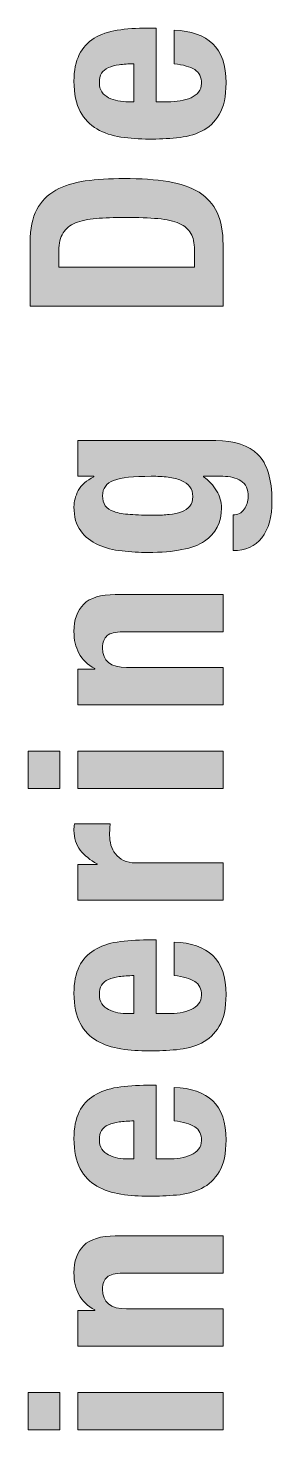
# Model space of a CAD drawing. Header units: inches. Extents: x 0.7 to 10.9, y -10.9 to -0.5.
# Drawn here: x 9.478 to 9.632, y -3.608 to -2.721 of the extents above; entities that cross this region are included whole.
import ezdxf

# ---------------------------------------------------------------- set-up
doc = ezdxf.new("R2010")
doc.units = ezdxf.units.IN
doc.header["$MEASUREMENT"] = 0
doc.layers.add('Layer 1', color=7, linetype='Continuous')

# ---------------------------------------------------------------- blocks, each defined once
blk = doc.blocks.new('block 14')
at = {"layer": 'Layer 1', "true_color": 0xed1f24}
h = blk.add_hatch(color=240, dxfattribs=at)
h.dxf.hatch_style = 2
edge = h.paths.add_edge_path()
edge.add_spline(control_points=[(9.56618, -2.76769), (9.56892, -2.76769), (9.57158, -2.76748), (9.57414, -2.76709), (9.57669, -2.76668), (9.57899, -2.76603), (9.58097, -2.76511), (9.58297, -2.7642), (9.58456, -2.76301), (9.58575, -2.76153), (9.58696, -2.76005), (9.58756, -2.75822), (9.58756, -2.75606), (9.58756, -2.75208), (9.58613, -2.74917), (9.58329, -2.74734), (9.58044, -2.74552), (9.57611, -2.74426), (9.57028, -2.74358), (9.57028, -2.74358), (9.57028, -2.72237), (9.57028, -2.72237), (9.58099, -2.72285), (9.58916, -2.72569), (9.59473, -2.73093), (9.60031, -2.73618), (9.60312, -2.74444), (9.60312, -2.75571), (9.60312, -2.76427), (9.60169, -2.77093), (9.59884, -2.77572), (9.59599, -2.7805), (9.59222, -2.78403), (9.58756, -2.78632), (9.58289, -2.7886), (9.57763, -2.78998), (9.57184, -2.7905), (9.56602, -2.79102), (9.56021, -2.79127), (9.5544, -2.79127), (9.54825, -2.79127), (9.54231, -2.79084), (9.53661, -2.78998), (9.53092, -2.78913), (9.52584, -2.78742), (9.5214, -2.78486), (9.51696, -2.78229), (9.51342, -2.77862), (9.51082, -2.77384), (9.50819, -2.76906), (9.50687, -2.76267), (9.50687, -2.75469), (9.50687, -2.74786), (9.508, -2.74224), (9.51022, -2.73786), (9.51244, -2.73348), (9.51556, -2.73003), (9.51961, -2.72751), (9.52365, -2.72502), (9.52856, -2.72331), (9.53431, -2.72237), (9.54006, -2.72148), (9.54647, -2.72102), (9.55354, -2.72102), (9.55354, -2.72102), (9.55883, -2.72102), (9.55883, -2.72102), (9.55883, -2.72102), (9.55883, -2.76769), (9.55883, -2.76769), (9.55883, -2.76769), (9.56618, -2.76769), (9.56618, -2.76769)], knot_values=[0, 0, 0, 0, 1, 1, 1, 2, 2, 2, 3, 3, 3, 4, 4, 4, 5, 5, 5, 6, 6, 6, 7, 7, 7, 8, 8, 8, 9, 9, 9, 10, 10, 10, 11, 11, 11, 12, 12, 12, 13, 13, 13, 14, 14, 14, 15, 15, 15, 16, 16, 16, 17, 17, 17, 18, 18, 18, 19, 19, 19, 20, 20, 20, 21, 21, 21, 22, 22, 22, 23, 23, 23, 24, 24, 24, 24], degree=3, periodic=1)
edge = h.paths.add_edge_path()
edge.add_spline(control_points=[(9.5355, -2.74426), (9.53283, -2.7446), (9.53057, -2.7452), (9.52867, -2.74607), (9.52679, -2.74692), (9.52538, -2.74811), (9.52439, -2.74965), (9.52343, -2.75119), (9.52294, -2.75316), (9.52294, -2.75555), (9.52294, -2.75795), (9.52348, -2.7599), (9.52457, -2.76145), (9.52566, -2.76298), (9.52708, -2.7642), (9.52883, -2.76511), (9.53061, -2.76603), (9.53257, -2.76668), (9.53474, -2.76709), (9.53691, -2.76748), (9.53908, -2.76769), (9.54123, -2.76769), (9.54123, -2.76769), (9.54482, -2.76769), (9.54482, -2.76769), (9.54482, -2.76769), (9.54482, -2.74358), (9.54482, -2.74358), (9.54129, -2.74369), (9.53819, -2.74392), (9.5355, -2.74426)], knot_values=[0, 0, 0, 0, 1, 1, 1, 2, 2, 2, 3, 3, 3, 4, 4, 4, 5, 5, 5, 6, 6, 6, 7, 7, 7, 8, 8, 8, 9, 9, 9, 10, 10, 10, 10], degree=3, periodic=1)
h = blk.add_hatch(color=240, dxfattribs=at)
h.dxf.hatch_style = 2
edge = h.paths.add_edge_path()
edge.add_spline(control_points=[(9.47919, -2.85657), (9.47919, -2.84802), (9.48057, -2.84113), (9.48338, -2.83588), (9.48616, -2.83063), (9.49015, -2.82657), (9.49534, -2.82366), (9.50052, -2.82076), (9.50677, -2.81879), (9.51406, -2.81776), (9.52134, -2.81673), (9.52951, -2.81622), (9.53851, -2.81622), (9.5492, -2.81622), (9.55852, -2.81688), (9.56644, -2.8182), (9.57435, -2.8195), (9.58089, -2.82175), (9.58601, -2.82494), (9.59115, -2.82812), (9.59496, -2.83241), (9.59746, -2.83777), (9.59998, -2.84313), (9.60123, -2.84989), (9.60123, -2.8581), (9.60123, -2.8581), (9.60123, -2.8969), (9.60123, -2.8969), (9.60123, -2.8969), (9.47919, -2.8969), (9.47919, -2.8969), (9.47919, -2.8969), (9.47919, -2.85657), (9.47919, -2.85657)], knot_values=[0, 0, 0, 0, 1, 1, 1, 2, 2, 2, 3, 3, 3, 4, 4, 4, 5, 5, 5, 6, 6, 6, 7, 7, 7, 8, 8, 8, 9, 9, 9, 10, 10, 10, 11, 11, 11, 11], degree=3, periodic=1)
edge = h.paths.add_edge_path()
edge.add_spline(control_points=[(9.58311, -2.86136), (9.58311, -2.85701), (9.58238, -2.85356), (9.58089, -2.85093), (9.57942, -2.84829), (9.57695, -2.84622), (9.57355, -2.84469), (9.57012, -2.84315), (9.56563, -2.84212), (9.56002, -2.84161), (9.55444, -2.84109), (9.54751, -2.84083), (9.53919, -2.84083), (9.53223, -2.84083), (9.52614, -2.84106), (9.52091, -2.84153), (9.51565, -2.84197), (9.51129, -2.84292), (9.50781, -2.84435), (9.50433, -2.84577), (9.50172, -2.84787), (9.49997, -2.85067), (9.49819, -2.85346), (9.49731, -2.85719), (9.49731, -2.86187), (9.49731, -2.86187), (9.49731, -2.87229), (9.49731, -2.87229), (9.49731, -2.87229), (9.58311, -2.87229), (9.58311, -2.87229), (9.58311, -2.87229), (9.58311, -2.86136), (9.58311, -2.86136)], knot_values=[0, 0, 0, 0, 1, 1, 1, 2, 2, 2, 3, 3, 3, 4, 4, 4, 5, 5, 5, 6, 6, 6, 7, 7, 7, 8, 8, 8, 9, 9, 9, 10, 10, 10, 11, 11, 11, 11], degree=3, periodic=1)
h = blk.add_hatch(color=240, dxfattribs=at)
h.dxf.hatch_style = 2
edge = h.paths.add_edge_path()
edge.add_spline(control_points=[(9.59662, -2.98203), (9.60847, -2.98203), (9.61734, -2.98496), (9.62328, -2.99083), (9.6292, -2.9967), (9.63217, -3.00654), (9.63217, -3.02032), (9.63217, -3.03034), (9.63004, -3.03806), (9.62575, -3.04348), (9.62149, -3.0489), (9.61542, -3.0516), (9.60755, -3.0516), (9.60755, -3.0516), (9.60755, -3.02904), (9.60755, -3.02904), (9.61052, -3.02904), (9.61285, -3.02783), (9.61456, -3.02544), (9.61536, -3.02431), (9.61599, -3.02308), (9.61643, -3.02177), (9.6169, -3.02047), (9.61713, -3.01907), (9.61713, -3.01758), (9.61713, -3.01279), (9.61558, -3.00944), (9.61251, -3.0075), (9.60945, -3.00556), (9.60562, -3.0046), (9.60107, -3.0046), (9.60107, -3.0046), (9.58891, -3.0046), (9.58891, -3.0046), (9.58891, -3.0046), (9.58891, -3.00494), (9.58891, -3.00494), (9.59235, -3.00732), (9.59507, -3.01025), (9.59713, -3.01374), (9.59917, -3.01721), (9.6002, -3.02083), (9.6002, -3.02459), (9.6002, -3.03394), (9.59665, -3.04097), (9.58951, -3.04571), (9.5824, -3.05043), (9.57047, -3.0528), (9.55372, -3.0528), (9.54836, -3.0528), (9.54288, -3.05249), (9.53729, -3.05185), (9.53172, -3.05123), (9.52669, -3.04993), (9.52218, -3.04792), (9.51768, -3.04594), (9.51399, -3.04302), (9.51114, -3.03921), (9.50832, -3.03539), (9.50687, -3.03029), (9.50687, -3.02391), (9.50687, -3.0206), (9.50781, -3.01718), (9.50962, -3.01364), (9.51144, -3.01012), (9.51474, -3.00722), (9.51952, -3.00494), (9.51952, -3.00494), (9.51952, -3.0046), (9.51952, -3.0046), (9.51952, -3.0046), (9.50927, -3.0046), (9.50927, -3.0046), (9.50927, -3.0046), (9.50927, -2.98203), (9.50927, -2.98203), (9.50927, -2.98203), (9.59662, -2.98203), (9.59662, -2.98203)], knot_values=[0, 0, 0, 0, 1, 1, 1, 2, 2, 2, 3, 3, 3, 4, 4, 4, 5, 5, 5, 6, 6, 6, 7, 7, 7, 8, 8, 8, 9, 9, 9, 10, 10, 10, 11, 11, 11, 12, 12, 12, 13, 13, 13, 14, 14, 14, 15, 15, 15, 16, 16, 16, 17, 17, 17, 18, 18, 18, 19, 19, 19, 20, 20, 20, 21, 21, 21, 22, 22, 22, 23, 23, 23, 24, 24, 24, 25, 25, 25, 26, 26, 26, 26], degree=3, periodic=1)
edge = h.paths.add_edge_path()
edge.add_spline(control_points=[(9.56721, -3.02878), (9.57006, -3.0285), (9.57261, -3.02793), (9.57482, -3.02707), (9.57703, -3.02622), (9.57882, -3.02502), (9.58013, -3.02348), (9.58143, -3.02195), (9.58209, -3.01992), (9.58209, -3.01742), (9.58209, -3.01491), (9.58143, -3.01283), (9.58013, -3.01118), (9.57882, -3.00952), (9.57701, -3.00822), (9.57474, -3.00724), (9.57245, -3.00628), (9.56971, -3.0056), (9.56644, -3.00519), (9.5632, -3.00479), (9.55963, -3.0046), (9.55575, -3.0046), (9.54459, -3.0046), (9.53667, -3.00548), (9.532, -3.00724), (9.52734, -3.00901), (9.52499, -3.01223), (9.52499, -3.0169), (9.52499, -3.01952), (9.52557, -3.02163), (9.5267, -3.02322), (9.52784, -3.02482), (9.5297, -3.02607), (9.53227, -3.02698), (9.53482, -3.0279), (9.53824, -3.0285), (9.54253, -3.02878), (9.54679, -3.02907), (9.552, -3.02922), (9.55815, -3.02922), (9.56135, -3.02922), (9.56436, -3.02907), (9.56721, -3.02878)], knot_values=[0, 0, 0, 0, 1, 1, 1, 2, 2, 2, 3, 3, 3, 4, 4, 4, 5, 5, 5, 6, 6, 6, 7, 7, 7, 8, 8, 8, 9, 9, 9, 10, 10, 10, 11, 11, 11, 12, 12, 12, 13, 13, 13, 14, 14, 14, 14], degree=3, periodic=1)
h = blk.add_hatch(color=240, dxfattribs=at)
h.dxf.hatch_style = 2
edge = h.paths.add_edge_path()
edge.add_spline(control_points=[(9.50927, -3.12663), (9.50927, -3.12663), (9.52004, -3.12663), (9.52004, -3.12663), (9.52004, -3.12663), (9.52004, -3.12629), (9.52004, -3.12629), (9.51548, -3.12379), (9.51215, -3.12055), (9.51003, -3.11655), (9.50793, -3.11256), (9.50687, -3.10801), (9.50687, -3.10288), (9.50687, -3.09535), (9.50892, -3.08957), (9.51304, -3.08553), (9.51712, -3.08149), (9.5238, -3.07945), (9.53303, -3.07945), (9.53303, -3.07945), (9.60123, -3.07945), (9.60123, -3.07945), (9.60123, -3.07945), (9.60123, -3.10304), (9.60123, -3.10304), (9.60123, -3.10304), (9.53781, -3.10304), (9.53781, -3.10304), (9.53303, -3.10304), (9.5297, -3.10384), (9.52783, -3.10544), (9.52593, -3.10704), (9.52499, -3.10961), (9.52499, -3.11313), (9.52499, -3.12146), (9.53006, -3.12561), (9.54022, -3.12561), (9.54022, -3.12561), (9.60123, -3.12561), (9.60123, -3.12561), (9.60123, -3.12561), (9.60123, -3.1492), (9.60123, -3.1492), (9.60123, -3.1492), (9.50927, -3.1492), (9.50927, -3.1492), (9.50927, -3.1492), (9.50927, -3.12663), (9.50927, -3.12663)], knot_values=[0, 0, 0, 0, 1, 1, 1, 2, 2, 2, 3, 3, 3, 4, 4, 4, 5, 5, 5, 6, 6, 6, 7, 7, 7, 8, 8, 8, 9, 9, 9, 10, 10, 10, 11, 11, 11, 12, 12, 12, 13, 13, 13, 14, 14, 14, 15, 15, 15, 16, 16, 16, 16], degree=3, periodic=1)
h = blk.add_hatch(color=240, dxfattribs=at)
h.dxf.hatch_style = 2
h.paths.add_polyline_path([(9.47782, -3.17859), (9.49799, -3.17859), (9.49799, -3.20219), (9.47782, -3.20219)])
h.paths.add_polyline_path([(9.50927, -3.17859), (9.60123, -3.17859), (9.60123, -3.20219), (9.50927, -3.20219)])
h = blk.add_hatch(color=240, dxfattribs=at)
h.dxf.hatch_style = 2
edge = h.paths.add_edge_path()
edge.add_spline(control_points=[(9.50927, -3.2502), (9.50927, -3.2502), (9.52159, -3.2502), (9.52159, -3.2502), (9.52159, -3.2502), (9.52159, -3.24988), (9.52159, -3.24988), (9.51712, -3.24746), (9.51358, -3.24457), (9.5109, -3.24114), (9.50821, -3.23773), (9.50687, -3.23357), (9.50687, -3.22866), (9.50687, -3.22799), (9.50691, -3.22728), (9.50696, -3.22652), (9.50702, -3.22579), (9.5071, -3.22508), (9.50721, -3.22441), (9.50721, -3.22441), (9.52978, -3.22441), (9.52978, -3.22441), (9.52967, -3.22565), (9.52959, -3.22687), (9.52953, -3.22807), (9.52947, -3.22926), (9.52945, -3.23051), (9.52945, -3.23176), (9.52945, -3.23379), (9.52972, -3.23585), (9.53029, -3.23792), (9.53086, -3.23995), (9.5318, -3.24185), (9.53311, -3.24354), (9.53444, -3.24527), (9.53614, -3.24662), (9.53824, -3.24765), (9.54036, -3.24867), (9.54295, -3.24919), (9.54601, -3.24919), (9.54601, -3.24919), (9.60123, -3.24919), (9.60123, -3.24919), (9.60123, -3.24919), (9.60123, -3.27277), (9.60123, -3.27277), (9.60123, -3.27277), (9.50927, -3.27277), (9.50927, -3.27277), (9.50927, -3.27277), (9.50927, -3.2502), (9.50927, -3.2502)], knot_values=[0, 0, 0, 0, 1, 1, 1, 2, 2, 2, 3, 3, 3, 4, 4, 4, 5, 5, 5, 6, 6, 6, 7, 7, 7, 8, 8, 8, 9, 9, 9, 10, 10, 10, 11, 11, 11, 12, 12, 12, 13, 13, 13, 14, 14, 14, 15, 15, 15, 16, 16, 16, 17, 17, 17, 17], degree=3, periodic=1)
h = blk.add_hatch(color=240, dxfattribs=at)
h.dxf.hatch_style = 2
edge = h.paths.add_edge_path()
edge.add_spline(control_points=[(9.56618, -3.34456), (9.56892, -3.34456), (9.57158, -3.34437), (9.57414, -3.34397), (9.57669, -3.34357), (9.57899, -3.34292), (9.58097, -3.342), (9.58297, -3.34109), (9.58456, -3.33988), (9.58575, -3.33842), (9.58696, -3.33693), (9.58756, -3.33511), (9.58756, -3.33294), (9.58756, -3.32895), (9.58613, -3.32605), (9.58329, -3.32423), (9.58044, -3.32241), (9.57611, -3.32114), (9.57028, -3.32046), (9.57028, -3.32046), (9.57028, -3.29926), (9.57028, -3.29926), (9.58099, -3.29974), (9.58916, -3.30259), (9.59473, -3.30782), (9.60031, -3.31306), (9.60312, -3.32133), (9.60312, -3.3326), (9.60312, -3.34113), (9.60169, -3.34782), (9.59884, -3.35261), (9.59599, -3.35738), (9.59222, -3.36092), (9.58756, -3.3632), (9.58289, -3.36546), (9.57763, -3.36688), (9.57184, -3.36738), (9.56602, -3.36789), (9.56021, -3.36815), (9.5544, -3.36815), (9.54825, -3.36815), (9.54231, -3.36773), (9.53661, -3.36688), (9.53092, -3.36601), (9.52584, -3.3643), (9.5214, -3.36175), (9.51696, -3.35917), (9.51342, -3.35551), (9.51082, -3.35071), (9.50819, -3.34593), (9.50687, -3.33956), (9.50687, -3.33158), (9.50687, -3.32475), (9.508, -3.31913), (9.51022, -3.31474), (9.51244, -3.31034), (9.51556, -3.3069), (9.51961, -3.3044), (9.52365, -3.30188), (9.52856, -3.30018), (9.53431, -3.29926), (9.54006, -3.29835), (9.54647, -3.29791), (9.55354, -3.29791), (9.55354, -3.29791), (9.55883, -3.29791), (9.55883, -3.29791), (9.55883, -3.29791), (9.55883, -3.34456), (9.55883, -3.34456), (9.55883, -3.34456), (9.56618, -3.34456), (9.56618, -3.34456)], knot_values=[0, 0, 0, 0, 1, 1, 1, 2, 2, 2, 3, 3, 3, 4, 4, 4, 5, 5, 5, 6, 6, 6, 7, 7, 7, 8, 8, 8, 9, 9, 9, 10, 10, 10, 11, 11, 11, 12, 12, 12, 13, 13, 13, 14, 14, 14, 15, 15, 15, 16, 16, 16, 17, 17, 17, 18, 18, 18, 19, 19, 19, 20, 20, 20, 21, 21, 21, 22, 22, 22, 23, 23, 23, 24, 24, 24, 24], degree=3, periodic=1)
edge = h.paths.add_edge_path()
edge.add_spline(control_points=[(9.5355, -3.32114), (9.53283, -3.32149), (9.53057, -3.32209), (9.52867, -3.32294), (9.52679, -3.3238), (9.52538, -3.32499), (9.52439, -3.32654), (9.52343, -3.32807), (9.52294, -3.33004), (9.52294, -3.33242), (9.52294, -3.33481), (9.52348, -3.33679), (9.52457, -3.33832), (9.52566, -3.33986), (9.52708, -3.34109), (9.52883, -3.342), (9.53061, -3.34292), (9.53257, -3.34357), (9.53474, -3.34397), (9.53691, -3.34437), (9.53908, -3.34456), (9.54123, -3.34456), (9.54123, -3.34456), (9.54482, -3.34456), (9.54482, -3.34456), (9.54482, -3.34456), (9.54482, -3.32046), (9.54482, -3.32046), (9.54129, -3.32057), (9.53819, -3.32081), (9.5355, -3.32114)], knot_values=[0, 0, 0, 0, 1, 1, 1, 2, 2, 2, 3, 3, 3, 4, 4, 4, 5, 5, 5, 6, 6, 6, 7, 7, 7, 8, 8, 8, 9, 9, 9, 10, 10, 10, 10], degree=3, periodic=1)
h = blk.add_hatch(color=240, dxfattribs=at)
h.dxf.hatch_style = 2
edge = h.paths.add_edge_path()
edge.add_spline(control_points=[(9.56618, -3.43652), (9.56892, -3.43652), (9.57158, -3.43633), (9.57414, -3.43593), (9.57669, -3.43553), (9.57899, -3.43488), (9.58097, -3.43396), (9.58297, -3.43304), (9.58456, -3.43184), (9.58575, -3.43038), (9.58696, -3.42889), (9.58756, -3.42707), (9.58756, -3.4249), (9.58756, -3.42091), (9.58613, -3.41801), (9.58329, -3.41619), (9.58044, -3.41436), (9.57611, -3.4131), (9.57028, -3.41242), (9.57028, -3.41242), (9.57028, -3.39124), (9.57028, -3.39124), (9.58099, -3.39168), (9.58916, -3.39453), (9.59473, -3.39978), (9.60031, -3.40502), (9.60312, -3.41329), (9.60312, -3.42455), (9.60312, -3.43311), (9.60169, -3.43977), (9.59884, -3.44457), (9.59599, -3.44934), (9.59222, -3.45287), (9.58756, -3.45516), (9.58289, -3.45744), (9.57763, -3.45884), (9.57184, -3.45935), (9.56602, -3.45987), (9.56021, -3.46011), (9.5544, -3.46011), (9.54825, -3.46011), (9.54231, -3.45968), (9.53661, -3.45884), (9.53092, -3.45797), (9.52584, -3.45627), (9.5214, -3.45371), (9.51696, -3.45113), (9.51342, -3.44747), (9.51082, -3.44268), (9.50819, -3.43789), (9.50687, -3.43152), (9.50687, -3.42354), (9.50687, -3.41669), (9.508, -3.41109), (9.51022, -3.4067), (9.51244, -3.4023), (9.51556, -3.39886), (9.51961, -3.39636), (9.52365, -3.39385), (9.52856, -3.39214), (9.53431, -3.39124), (9.54006, -3.39031), (9.54647, -3.38987), (9.55354, -3.38987), (9.55354, -3.38987), (9.55883, -3.38987), (9.55883, -3.38987), (9.55883, -3.38987), (9.55883, -3.43652), (9.55883, -3.43652), (9.55883, -3.43652), (9.56618, -3.43652), (9.56618, -3.43652)], knot_values=[0, 0, 0, 0, 1, 1, 1, 2, 2, 2, 3, 3, 3, 4, 4, 4, 5, 5, 5, 6, 6, 6, 7, 7, 7, 8, 8, 8, 9, 9, 9, 10, 10, 10, 11, 11, 11, 12, 12, 12, 13, 13, 13, 14, 14, 14, 15, 15, 15, 16, 16, 16, 17, 17, 17, 18, 18, 18, 19, 19, 19, 20, 20, 20, 21, 21, 21, 22, 22, 22, 23, 23, 23, 24, 24, 24, 24], degree=3, periodic=1)
edge = h.paths.add_edge_path()
edge.add_spline(control_points=[(9.5355, -3.4131), (9.53283, -3.41345), (9.53057, -3.41405), (9.52867, -3.41492), (9.52679, -3.41576), (9.52538, -3.41695), (9.52439, -3.4185), (9.52343, -3.42004), (9.52294, -3.422), (9.52294, -3.42438), (9.52294, -3.42678), (9.52348, -3.42875), (9.52457, -3.4303), (9.52566, -3.43182), (9.52708, -3.43304), (9.52883, -3.43396), (9.53061, -3.43488), (9.53257, -3.43553), (9.53474, -3.43593), (9.53691, -3.43633), (9.53908, -3.43652), (9.54123, -3.43652), (9.54123, -3.43652), (9.54482, -3.43652), (9.54482, -3.43652), (9.54482, -3.43652), (9.54482, -3.41242), (9.54482, -3.41242), (9.54129, -3.41253), (9.53819, -3.41277), (9.5355, -3.4131)], knot_values=[0, 0, 0, 0, 1, 1, 1, 2, 2, 2, 3, 3, 3, 4, 4, 4, 5, 5, 5, 6, 6, 6, 7, 7, 7, 8, 8, 8, 9, 9, 9, 10, 10, 10, 10], degree=3, periodic=1)
h = blk.add_hatch(color=240, dxfattribs=at)
h.dxf.hatch_style = 2
edge = h.paths.add_edge_path()
edge.add_spline(control_points=[(9.50927, -3.53242), (9.50927, -3.53242), (9.52004, -3.53242), (9.52004, -3.53242), (9.52004, -3.53242), (9.52004, -3.53208), (9.52004, -3.53208), (9.51548, -3.52955), (9.51215, -3.52633), (9.51003, -3.52234), (9.50793, -3.51835), (9.50687, -3.51379), (9.50687, -3.50867), (9.50687, -3.50114), (9.50892, -3.49535), (9.51304, -3.49131), (9.51712, -3.48726), (9.5238, -3.48523), (9.53303, -3.48523), (9.53303, -3.48523), (9.60123, -3.48523), (9.60123, -3.48523), (9.60123, -3.48523), (9.60123, -3.50883), (9.60123, -3.50883), (9.60123, -3.50883), (9.53781, -3.50883), (9.53781, -3.50883), (9.53303, -3.50883), (9.5297, -3.50963), (9.52783, -3.51122), (9.52593, -3.51282), (9.52499, -3.51539), (9.52499, -3.51892), (9.52499, -3.52722), (9.53006, -3.53139), (9.54022, -3.53139), (9.54022, -3.53139), (9.60123, -3.53139), (9.60123, -3.53139), (9.60123, -3.53139), (9.60123, -3.55497), (9.60123, -3.55497), (9.60123, -3.55497), (9.50927, -3.55497), (9.50927, -3.55497), (9.50927, -3.55497), (9.50927, -3.53242), (9.50927, -3.53242)], knot_values=[0, 0, 0, 0, 1, 1, 1, 2, 2, 2, 3, 3, 3, 4, 4, 4, 5, 5, 5, 6, 6, 6, 7, 7, 7, 8, 8, 8, 9, 9, 9, 10, 10, 10, 11, 11, 11, 12, 12, 12, 13, 13, 13, 14, 14, 14, 15, 15, 15, 16, 16, 16, 16], degree=3, periodic=1)
h = blk.add_hatch(color=240, dxfattribs=at)
h.dxf.hatch_style = 2
h.paths.add_polyline_path([(9.47782, -3.58438), (9.49799, -3.58438), (9.49799, -3.60798), (9.47782, -3.60798)])
h.paths.add_polyline_path([(9.50927, -3.58438), (9.60123, -3.58438), (9.60123, -3.60798), (9.50927, -3.60798)])
at = {"layer": 'Layer 1', "lineweight": 0}
for points in [[(9.47782, -3.17859), (9.49799, -3.17859), (9.49799, -3.20219), (9.47782, -3.20219), (9.47782, -3.17859)], [(9.50927, -3.17859), (9.60123, -3.17859), (9.60123, -3.20219), (9.50927, -3.20219), (9.50927, -3.17859)], [(9.47782, -3.58438), (9.49799, -3.58438), (9.49799, -3.60798), (9.47782, -3.60798), (9.47782, -3.58438)], [(9.50927, -3.58438), (9.60123, -3.58438), (9.60123, -3.60798), (9.50927, -3.60798), (9.50927, -3.58438)]]:
    blk.add_lwpolyline(points, dxfattribs=at)
for points, knots in [([(9.56618, -2.76769), (9.56892, -2.76769), (9.57158, -2.76748), (9.57414, -2.76709), (9.57669, -2.76668), (9.57899, -2.76603), (9.58097, -2.76511), (9.58297, -2.7642), (9.58456, -2.76301), (9.58575, -2.76153), (9.58696, -2.76005), (9.58756, -2.75822), (9.58756, -2.75606), (9.58756, -2.75208), (9.58613, -2.74917), (9.58329, -2.74734), (9.58044, -2.74552), (9.57611, -2.74426), (9.57028, -2.74358), (9.57028, -2.74358), (9.57028, -2.72237), (9.57028, -2.72237), (9.58099, -2.72285), (9.58916, -2.72569), (9.59473, -2.73093), (9.60031, -2.73618), (9.60312, -2.74444), (9.60312, -2.75571), (9.60312, -2.76427), (9.60169, -2.77093), (9.59884, -2.77572), (9.59599, -2.7805), (9.59222, -2.78403), (9.58756, -2.78632), (9.58289, -2.7886), (9.57763, -2.78998), (9.57184, -2.7905), (9.56602, -2.79102), (9.56021, -2.79127), (9.5544, -2.79127), (9.54825, -2.79127), (9.54231, -2.79084), (9.53661, -2.78998), (9.53092, -2.78913), (9.52584, -2.78742), (9.5214, -2.78486), (9.51696, -2.78229), (9.51342, -2.77862), (9.51082, -2.77384), (9.50819, -2.76906), (9.50687, -2.76267), (9.50687, -2.75469), (9.50687, -2.74786), (9.508, -2.74224), (9.51022, -2.73786), (9.51244, -2.73348), (9.51556, -2.73003), (9.51961, -2.72751), (9.52365, -2.72502), (9.52856, -2.72331), (9.53431, -2.72237), (9.54006, -2.72148), (9.54647, -2.72102), (9.55354, -2.72102), (9.55354, -2.72102), (9.55883, -2.72102), (9.55883, -2.72102), (9.55883, -2.72102), (9.55883, -2.76769), (9.55883, -2.76769), (9.55883, -2.76769), (9.56618, -2.76769), (9.56618, -2.76769)], [0, 0, 0, 0, 1, 1, 1, 2, 2, 2, 3, 3, 3, 4, 4, 4, 5, 5, 5, 6, 6, 6, 7, 7, 7, 8, 8, 8, 9, 9, 9, 10, 10, 10, 11, 11, 11, 12, 12, 12, 13, 13, 13, 14, 14, 14, 15, 15, 15, 16, 16, 16, 17, 17, 17, 18, 18, 18, 19, 19, 19, 20, 20, 20, 21, 21, 21, 22, 22, 22, 23, 23, 23, 24, 24, 24, 24]), ([(9.5355, -2.74426), (9.53283, -2.7446), (9.53057, -2.7452), (9.52867, -2.74607), (9.52679, -2.74692), (9.52538, -2.74811), (9.52439, -2.74965), (9.52343, -2.75119), (9.52294, -2.75316), (9.52294, -2.75555), (9.52294, -2.75795), (9.52348, -2.7599), (9.52457, -2.76145), (9.52566, -2.76298), (9.52708, -2.7642), (9.52883, -2.76511), (9.53061, -2.76603), (9.53257, -2.76668), (9.53474, -2.76709), (9.53691, -2.76748), (9.53908, -2.76769), (9.54123, -2.76769), (9.54123, -2.76769), (9.54482, -2.76769), (9.54482, -2.76769), (9.54482, -2.76769), (9.54482, -2.74358), (9.54482, -2.74358), (9.54129, -2.74369), (9.53819, -2.74392), (9.5355, -2.74426)], [0, 0, 0, 0, 1, 1, 1, 2, 2, 2, 3, 3, 3, 4, 4, 4, 5, 5, 5, 6, 6, 6, 7, 7, 7, 8, 8, 8, 9, 9, 9, 10, 10, 10, 10]), ([(9.47919, -2.85657), (9.47919, -2.84802), (9.48057, -2.84113), (9.48338, -2.83588), (9.48616, -2.83063), (9.49015, -2.82657), (9.49534, -2.82366), (9.50052, -2.82076), (9.50677, -2.81879), (9.51406, -2.81776), (9.52134, -2.81673), (9.52951, -2.81622), (9.53851, -2.81622), (9.5492, -2.81622), (9.55852, -2.81688), (9.56644, -2.8182), (9.57435, -2.8195), (9.58089, -2.82175), (9.58601, -2.82494), (9.59115, -2.82812), (9.59496, -2.83241), (9.59746, -2.83777), (9.59998, -2.84313), (9.60123, -2.84989), (9.60123, -2.8581), (9.60123, -2.8581), (9.60123, -2.8969), (9.60123, -2.8969), (9.60123, -2.8969), (9.47919, -2.8969), (9.47919, -2.8969), (9.47919, -2.8969), (9.47919, -2.85657), (9.47919, -2.85657)], [0, 0, 0, 0, 1, 1, 1, 2, 2, 2, 3, 3, 3, 4, 4, 4, 5, 5, 5, 6, 6, 6, 7, 7, 7, 8, 8, 8, 9, 9, 9, 10, 10, 10, 11, 11, 11, 11]), ([(9.58311, -2.86136), (9.58311, -2.85701), (9.58238, -2.85356), (9.58089, -2.85093), (9.57942, -2.84829), (9.57695, -2.84622), (9.57355, -2.84469), (9.57012, -2.84315), (9.56563, -2.84212), (9.56002, -2.84161), (9.55444, -2.84109), (9.54751, -2.84083), (9.53919, -2.84083), (9.53223, -2.84083), (9.52614, -2.84106), (9.52091, -2.84153), (9.51565, -2.84197), (9.51129, -2.84292), (9.50781, -2.84435), (9.50433, -2.84577), (9.50172, -2.84787), (9.49997, -2.85067), (9.49819, -2.85346), (9.49731, -2.85719), (9.49731, -2.86187), (9.49731, -2.86187), (9.49731, -2.87229), (9.49731, -2.87229), (9.49731, -2.87229), (9.58311, -2.87229), (9.58311, -2.87229), (9.58311, -2.87229), (9.58311, -2.86136), (9.58311, -2.86136)], [0, 0, 0, 0, 1, 1, 1, 2, 2, 2, 3, 3, 3, 4, 4, 4, 5, 5, 5, 6, 6, 6, 7, 7, 7, 8, 8, 8, 9, 9, 9, 10, 10, 10, 11, 11, 11, 11]), ([(9.59662, -2.98203), (9.60847, -2.98203), (9.61734, -2.98496), (9.62328, -2.99083), (9.6292, -2.9967), (9.63217, -3.00654), (9.63217, -3.02032), (9.63217, -3.03034), (9.63004, -3.03806), (9.62575, -3.04348), (9.62149, -3.0489), (9.61542, -3.0516), (9.60755, -3.0516), (9.60755, -3.0516), (9.60755, -3.02904), (9.60755, -3.02904), (9.61052, -3.02904), (9.61285, -3.02783), (9.61456, -3.02544), (9.61536, -3.02431), (9.61599, -3.02308), (9.61643, -3.02177), (9.6169, -3.02047), (9.61713, -3.01907), (9.61713, -3.01758), (9.61713, -3.01279), (9.61558, -3.00944), (9.61251, -3.0075), (9.60945, -3.00556), (9.60562, -3.0046), (9.60107, -3.0046), (9.60107, -3.0046), (9.58891, -3.0046), (9.58891, -3.0046), (9.58891, -3.0046), (9.58891, -3.00494), (9.58891, -3.00494), (9.59235, -3.00732), (9.59507, -3.01025), (9.59713, -3.01374), (9.59917, -3.01721), (9.6002, -3.02083), (9.6002, -3.02459), (9.6002, -3.03394), (9.59665, -3.04097), (9.58951, -3.04571), (9.5824, -3.05043), (9.57047, -3.0528), (9.55372, -3.0528), (9.54836, -3.0528), (9.54288, -3.05249), (9.53729, -3.05185), (9.53172, -3.05123), (9.52669, -3.04993), (9.52218, -3.04792), (9.51768, -3.04594), (9.51399, -3.04302), (9.51114, -3.03921), (9.50832, -3.03539), (9.50687, -3.03029), (9.50687, -3.02391), (9.50687, -3.0206), (9.50781, -3.01718), (9.50962, -3.01364), (9.51144, -3.01012), (9.51474, -3.00722), (9.51952, -3.00494), (9.51952, -3.00494), (9.51952, -3.0046), (9.51952, -3.0046), (9.51952, -3.0046), (9.50927, -3.0046), (9.50927, -3.0046), (9.50927, -3.0046), (9.50927, -2.98203), (9.50927, -2.98203), (9.50927, -2.98203), (9.59662, -2.98203), (9.59662, -2.98203)], [0, 0, 0, 0, 1, 1, 1, 2, 2, 2, 3, 3, 3, 4, 4, 4, 5, 5, 5, 6, 6, 6, 7, 7, 7, 8, 8, 8, 9, 9, 9, 10, 10, 10, 11, 11, 11, 12, 12, 12, 13, 13, 13, 14, 14, 14, 15, 15, 15, 16, 16, 16, 17, 17, 17, 18, 18, 18, 19, 19, 19, 20, 20, 20, 21, 21, 21, 22, 22, 22, 23, 23, 23, 24, 24, 24, 25, 25, 25, 26, 26, 26, 26]), ([(9.56721, -3.02878), (9.57006, -3.0285), (9.57261, -3.02793), (9.57482, -3.02707), (9.57703, -3.02622), (9.57882, -3.02502), (9.58013, -3.02348), (9.58143, -3.02195), (9.58209, -3.01992), (9.58209, -3.01742), (9.58209, -3.01491), (9.58143, -3.01283), (9.58013, -3.01118), (9.57882, -3.00952), (9.57701, -3.00822), (9.57474, -3.00724), (9.57245, -3.00628), (9.56971, -3.0056), (9.56644, -3.00519), (9.5632, -3.00479), (9.55963, -3.0046), (9.55575, -3.0046), (9.54459, -3.0046), (9.53667, -3.00548), (9.532, -3.00724), (9.52734, -3.00901), (9.52499, -3.01223), (9.52499, -3.0169), (9.52499, -3.01952), (9.52557, -3.02163), (9.5267, -3.02322), (9.52784, -3.02482), (9.5297, -3.02607), (9.53227, -3.02698), (9.53482, -3.0279), (9.53824, -3.0285), (9.54253, -3.02878), (9.54679, -3.02907), (9.552, -3.02922), (9.55815, -3.02922), (9.56135, -3.02922), (9.56436, -3.02907), (9.56721, -3.02878)], [0, 0, 0, 0, 1, 1, 1, 2, 2, 2, 3, 3, 3, 4, 4, 4, 5, 5, 5, 6, 6, 6, 7, 7, 7, 8, 8, 8, 9, 9, 9, 10, 10, 10, 11, 11, 11, 12, 12, 12, 13, 13, 13, 14, 14, 14, 14]), ([(9.50927, -3.12663), (9.50927, -3.12663), (9.52004, -3.12663), (9.52004, -3.12663), (9.52004, -3.12663), (9.52004, -3.12629), (9.52004, -3.12629), (9.51548, -3.12379), (9.51215, -3.12055), (9.51003, -3.11655), (9.50793, -3.11256), (9.50687, -3.10801), (9.50687, -3.10288), (9.50687, -3.09535), (9.50892, -3.08957), (9.51304, -3.08553), (9.51712, -3.08149), (9.5238, -3.07945), (9.53303, -3.07945), (9.53303, -3.07945), (9.60123, -3.07945), (9.60123, -3.07945), (9.60123, -3.07945), (9.60123, -3.10304), (9.60123, -3.10304), (9.60123, -3.10304), (9.53781, -3.10304), (9.53781, -3.10304), (9.53303, -3.10304), (9.5297, -3.10384), (9.52783, -3.10544), (9.52593, -3.10704), (9.52499, -3.10961), (9.52499, -3.11313), (9.52499, -3.12146), (9.53006, -3.12561), (9.54022, -3.12561), (9.54022, -3.12561), (9.60123, -3.12561), (9.60123, -3.12561), (9.60123, -3.12561), (9.60123, -3.1492), (9.60123, -3.1492), (9.60123, -3.1492), (9.50927, -3.1492), (9.50927, -3.1492), (9.50927, -3.1492), (9.50927, -3.12663), (9.50927, -3.12663)], [0, 0, 0, 0, 1, 1, 1, 2, 2, 2, 3, 3, 3, 4, 4, 4, 5, 5, 5, 6, 6, 6, 7, 7, 7, 8, 8, 8, 9, 9, 9, 10, 10, 10, 11, 11, 11, 12, 12, 12, 13, 13, 13, 14, 14, 14, 15, 15, 15, 16, 16, 16, 16]), ([(9.50927, -3.2502), (9.50927, -3.2502), (9.52159, -3.2502), (9.52159, -3.2502), (9.52159, -3.2502), (9.52159, -3.24988), (9.52159, -3.24988), (9.51712, -3.24746), (9.51358, -3.24457), (9.5109, -3.24114), (9.50821, -3.23773), (9.50687, -3.23357), (9.50687, -3.22866), (9.50687, -3.22799), (9.50691, -3.22728), (9.50696, -3.22652), (9.50702, -3.22579), (9.5071, -3.22508), (9.50721, -3.22441), (9.50721, -3.22441), (9.52978, -3.22441), (9.52978, -3.22441), (9.52967, -3.22565), (9.52959, -3.22687), (9.52953, -3.22807), (9.52947, -3.22926), (9.52945, -3.23051), (9.52945, -3.23176), (9.52945, -3.23379), (9.52972, -3.23585), (9.53029, -3.23792), (9.53086, -3.23995), (9.5318, -3.24185), (9.53311, -3.24354), (9.53444, -3.24527), (9.53614, -3.24662), (9.53824, -3.24765), (9.54036, -3.24867), (9.54295, -3.24919), (9.54601, -3.24919), (9.54601, -3.24919), (9.60123, -3.24919), (9.60123, -3.24919), (9.60123, -3.24919), (9.60123, -3.27277), (9.60123, -3.27277), (9.60123, -3.27277), (9.50927, -3.27277), (9.50927, -3.27277), (9.50927, -3.27277), (9.50927, -3.2502), (9.50927, -3.2502)], [0, 0, 0, 0, 1, 1, 1, 2, 2, 2, 3, 3, 3, 4, 4, 4, 5, 5, 5, 6, 6, 6, 7, 7, 7, 8, 8, 8, 9, 9, 9, 10, 10, 10, 11, 11, 11, 12, 12, 12, 13, 13, 13, 14, 14, 14, 15, 15, 15, 16, 16, 16, 17, 17, 17, 17]), ([(9.56618, -3.34456), (9.56892, -3.34456), (9.57158, -3.34437), (9.57414, -3.34397), (9.57669, -3.34357), (9.57899, -3.34292), (9.58097, -3.342), (9.58297, -3.34109), (9.58456, -3.33988), (9.58575, -3.33842), (9.58696, -3.33693), (9.58756, -3.33511), (9.58756, -3.33294), (9.58756, -3.32895), (9.58613, -3.32605), (9.58329, -3.32423), (9.58044, -3.32241), (9.57611, -3.32114), (9.57028, -3.32046), (9.57028, -3.32046), (9.57028, -3.29926), (9.57028, -3.29926), (9.58099, -3.29974), (9.58916, -3.30259), (9.59473, -3.30782), (9.60031, -3.31306), (9.60312, -3.32133), (9.60312, -3.3326), (9.60312, -3.34113), (9.60169, -3.34782), (9.59884, -3.35261), (9.59599, -3.35738), (9.59222, -3.36092), (9.58756, -3.3632), (9.58289, -3.36546), (9.57763, -3.36688), (9.57184, -3.36738), (9.56602, -3.36789), (9.56021, -3.36815), (9.5544, -3.36815), (9.54825, -3.36815), (9.54231, -3.36773), (9.53661, -3.36688), (9.53092, -3.36601), (9.52584, -3.3643), (9.5214, -3.36175), (9.51696, -3.35917), (9.51342, -3.35551), (9.51082, -3.35071), (9.50819, -3.34593), (9.50687, -3.33956), (9.50687, -3.33158), (9.50687, -3.32475), (9.508, -3.31913), (9.51022, -3.31474), (9.51244, -3.31034), (9.51556, -3.3069), (9.51961, -3.3044), (9.52365, -3.30188), (9.52856, -3.30018), (9.53431, -3.29926), (9.54006, -3.29835), (9.54647, -3.29791), (9.55354, -3.29791), (9.55354, -3.29791), (9.55883, -3.29791), (9.55883, -3.29791), (9.55883, -3.29791), (9.55883, -3.34456), (9.55883, -3.34456), (9.55883, -3.34456), (9.56618, -3.34456), (9.56618, -3.34456)], [0, 0, 0, 0, 1, 1, 1, 2, 2, 2, 3, 3, 3, 4, 4, 4, 5, 5, 5, 6, 6, 6, 7, 7, 7, 8, 8, 8, 9, 9, 9, 10, 10, 10, 11, 11, 11, 12, 12, 12, 13, 13, 13, 14, 14, 14, 15, 15, 15, 16, 16, 16, 17, 17, 17, 18, 18, 18, 19, 19, 19, 20, 20, 20, 21, 21, 21, 22, 22, 22, 23, 23, 23, 24, 24, 24, 24]), ([(9.5355, -3.32114), (9.53283, -3.32149), (9.53057, -3.32209), (9.52867, -3.32294), (9.52679, -3.3238), (9.52538, -3.32499), (9.52439, -3.32654), (9.52343, -3.32807), (9.52294, -3.33004), (9.52294, -3.33242), (9.52294, -3.33481), (9.52348, -3.33679), (9.52457, -3.33832), (9.52566, -3.33986), (9.52708, -3.34109), (9.52883, -3.342), (9.53061, -3.34292), (9.53257, -3.34357), (9.53474, -3.34397), (9.53691, -3.34437), (9.53908, -3.34456), (9.54123, -3.34456), (9.54123, -3.34456), (9.54482, -3.34456), (9.54482, -3.34456), (9.54482, -3.34456), (9.54482, -3.32046), (9.54482, -3.32046), (9.54129, -3.32057), (9.53819, -3.32081), (9.5355, -3.32114)], [0, 0, 0, 0, 1, 1, 1, 2, 2, 2, 3, 3, 3, 4, 4, 4, 5, 5, 5, 6, 6, 6, 7, 7, 7, 8, 8, 8, 9, 9, 9, 10, 10, 10, 10]), ([(9.56618, -3.43652), (9.56892, -3.43652), (9.57158, -3.43633), (9.57414, -3.43593), (9.57669, -3.43553), (9.57899, -3.43488), (9.58097, -3.43396), (9.58297, -3.43304), (9.58456, -3.43184), (9.58575, -3.43038), (9.58696, -3.42889), (9.58756, -3.42707), (9.58756, -3.4249), (9.58756, -3.42091), (9.58613, -3.41801), (9.58329, -3.41619), (9.58044, -3.41436), (9.57611, -3.4131), (9.57028, -3.41242), (9.57028, -3.41242), (9.57028, -3.39124), (9.57028, -3.39124), (9.58099, -3.39168), (9.58916, -3.39453), (9.59473, -3.39978), (9.60031, -3.40502), (9.60312, -3.41329), (9.60312, -3.42455), (9.60312, -3.43311), (9.60169, -3.43977), (9.59884, -3.44457), (9.59599, -3.44934), (9.59222, -3.45287), (9.58756, -3.45516), (9.58289, -3.45744), (9.57763, -3.45884), (9.57184, -3.45935), (9.56602, -3.45987), (9.56021, -3.46011), (9.5544, -3.46011), (9.54825, -3.46011), (9.54231, -3.45968), (9.53661, -3.45884), (9.53092, -3.45797), (9.52584, -3.45627), (9.5214, -3.45371), (9.51696, -3.45113), (9.51342, -3.44747), (9.51082, -3.44268), (9.50819, -3.43789), (9.50687, -3.43152), (9.50687, -3.42354), (9.50687, -3.41669), (9.508, -3.41109), (9.51022, -3.4067), (9.51244, -3.4023), (9.51556, -3.39886), (9.51961, -3.39636), (9.52365, -3.39385), (9.52856, -3.39214), (9.53431, -3.39124), (9.54006, -3.39031), (9.54647, -3.38987), (9.55354, -3.38987), (9.55354, -3.38987), (9.55883, -3.38987), (9.55883, -3.38987), (9.55883, -3.38987), (9.55883, -3.43652), (9.55883, -3.43652), (9.55883, -3.43652), (9.56618, -3.43652), (9.56618, -3.43652)], [0, 0, 0, 0, 1, 1, 1, 2, 2, 2, 3, 3, 3, 4, 4, 4, 5, 5, 5, 6, 6, 6, 7, 7, 7, 8, 8, 8, 9, 9, 9, 10, 10, 10, 11, 11, 11, 12, 12, 12, 13, 13, 13, 14, 14, 14, 15, 15, 15, 16, 16, 16, 17, 17, 17, 18, 18, 18, 19, 19, 19, 20, 20, 20, 21, 21, 21, 22, 22, 22, 23, 23, 23, 24, 24, 24, 24]), ([(9.5355, -3.4131), (9.53283, -3.41345), (9.53057, -3.41405), (9.52867, -3.41492), (9.52679, -3.41576), (9.52538, -3.41695), (9.52439, -3.4185), (9.52343, -3.42004), (9.52294, -3.422), (9.52294, -3.42438), (9.52294, -3.42678), (9.52348, -3.42875), (9.52457, -3.4303), (9.52566, -3.43182), (9.52708, -3.43304), (9.52883, -3.43396), (9.53061, -3.43488), (9.53257, -3.43553), (9.53474, -3.43593), (9.53691, -3.43633), (9.53908, -3.43652), (9.54123, -3.43652), (9.54123, -3.43652), (9.54482, -3.43652), (9.54482, -3.43652), (9.54482, -3.43652), (9.54482, -3.41242), (9.54482, -3.41242), (9.54129, -3.41253), (9.53819, -3.41277), (9.5355, -3.4131)], [0, 0, 0, 0, 1, 1, 1, 2, 2, 2, 3, 3, 3, 4, 4, 4, 5, 5, 5, 6, 6, 6, 7, 7, 7, 8, 8, 8, 9, 9, 9, 10, 10, 10, 10]), ([(9.50927, -3.53242), (9.50927, -3.53242), (9.52004, -3.53242), (9.52004, -3.53242), (9.52004, -3.53242), (9.52004, -3.53208), (9.52004, -3.53208), (9.51548, -3.52955), (9.51215, -3.52633), (9.51003, -3.52234), (9.50793, -3.51835), (9.50687, -3.51379), (9.50687, -3.50867), (9.50687, -3.50114), (9.50892, -3.49535), (9.51304, -3.49131), (9.51712, -3.48726), (9.5238, -3.48523), (9.53303, -3.48523), (9.53303, -3.48523), (9.60123, -3.48523), (9.60123, -3.48523), (9.60123, -3.48523), (9.60123, -3.50883), (9.60123, -3.50883), (9.60123, -3.50883), (9.53781, -3.50883), (9.53781, -3.50883), (9.53303, -3.50883), (9.5297, -3.50963), (9.52783, -3.51122), (9.52593, -3.51282), (9.52499, -3.51539), (9.52499, -3.51892), (9.52499, -3.52722), (9.53006, -3.53139), (9.54022, -3.53139), (9.54022, -3.53139), (9.60123, -3.53139), (9.60123, -3.53139), (9.60123, -3.53139), (9.60123, -3.55497), (9.60123, -3.55497), (9.60123, -3.55497), (9.50927, -3.55497), (9.50927, -3.55497), (9.50927, -3.55497), (9.50927, -3.53242), (9.50927, -3.53242)], [0, 0, 0, 0, 1, 1, 1, 2, 2, 2, 3, 3, 3, 4, 4, 4, 5, 5, 5, 6, 6, 6, 7, 7, 7, 8, 8, 8, 9, 9, 9, 10, 10, 10, 11, 11, 11, 12, 12, 12, 13, 13, 13, 14, 14, 14, 15, 15, 15, 16, 16, 16, 16])]:
    blk.add_open_spline(points, degree=3, knots=knots, dxfattribs=at)
blk = doc.blocks.new('block 13')
at = {"layer": 'Layer 1'}
blk.add_blockref('block 14', (0, 0), dxfattribs=at)

msp = doc.modelspace()

# ---------------------------------------------------------------- block references
at = {"layer": 'Layer 1'}
msp.add_blockref('block 13', (0, 0), dxfattribs=at)

doc.saveas('drawing.dxf')
